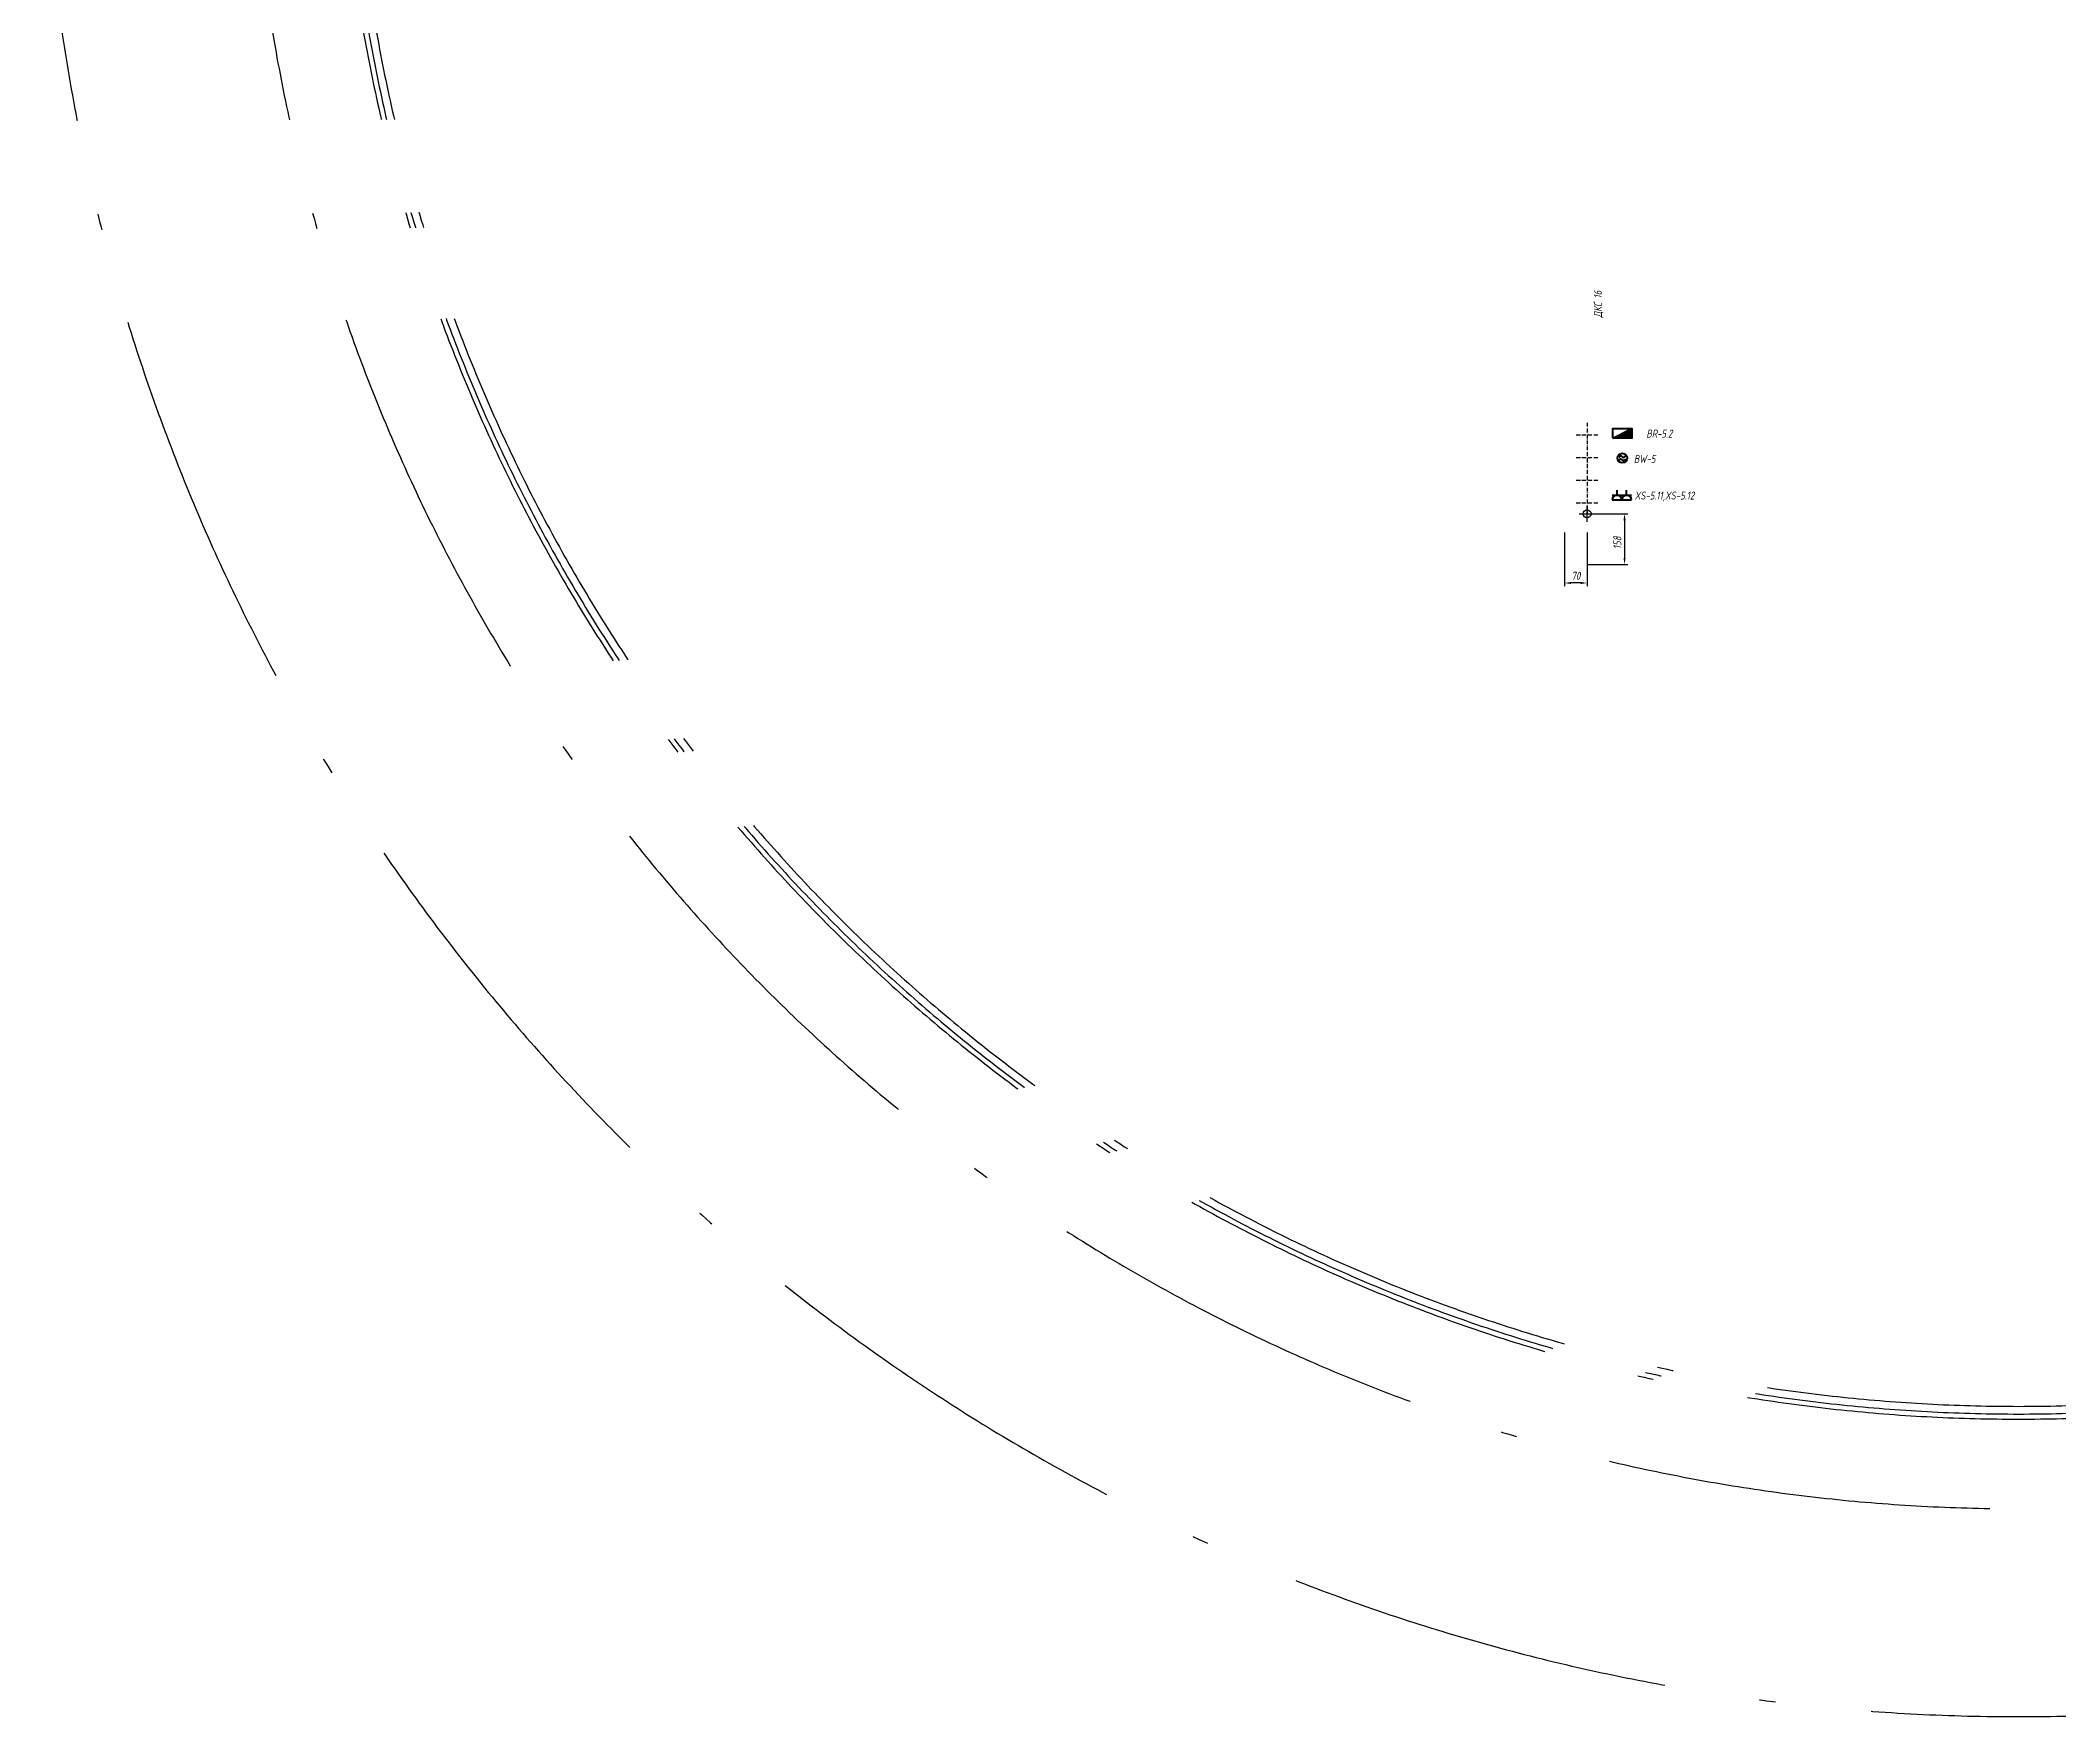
# Model space of a CAD drawing. Header units: millimetres. Extents: x -5652 to 25395, y -6121 to 34812.
# Drawn here: x 12781 to 19088, y -6121 to -881 of the extents above; entities that cross this region are included whole.
import ezdxf
from ezdxf.enums import TextEntityAlignment as Align

# ---------------------------------------------------------------- set-up
doc = ezdxf.new("R2010")
doc.units = ezdxf.units.MM
doc.header["$PDMODE"] = 34
doc.header["$PDSIZE"] = 25
doc.linetypes.add('ACAD_ISO10W100', pattern=[18.5, 12, -3, 0.5, -3])
doc.layers.add('02 ЭОМ и СС', color=7, linetype='Continuous')
doc.layers.add('11 Привязка размеры', color=7, linetype='Continuous')
doc.layers.add('100 noprint', color=1, linetype='Continuous', plot=False)
doc.styles.get("Standard").update_dxf_attribs({"font": ''})
doc.styles.add('ГОСТ-ISOCPEUR', font='isocpeui.ttf', dxfattribs={"width": 0.8})
doc.styles.get('Standard').set_extended_font_data('Ubuntu')
doc.dimstyles.new('ISO-25', dxfattribs={"dimtxt": 2.5, "dimasz": 2.5, "dimexe": 1.25, "dimexo": 0.625, "dimtad": 1, "dimtxsty": 'Standard', "dimcen": 2.5, "dimadec": 0, "dimazin": 0, "dimtfac": 1, "dimtmove": 0, "dimatfit": 3, "dimfxl": 1, "dimarcsym": 0})

# ---------------------------------------------------------------- blocks, each defined once
blk = doc.blocks.new('датчик протечки')
at = {"color": 0, "lineweight": -2}
blk.add_circle((0, 0), 1.5, dxfattribs=at)
at = {"color": 0, "lineweight": -2, "start_tangent": (0.745789, 0.666182), "end_tangent": (0.976749, -0.214388)}
for points in [[(-1.08, 0.27), (-0.41, 0.76), (0.2, 0.22), (1.14, 0.64)], [(-1.08, -0.73), (-0.41, -0.24), (0.2, -0.78), (1.14, -0.36)]]:
    blk.add_spline(points, degree=3, dxfattribs=at)
blk = doc.blocks.new('счетчик воды')
at = {"lineweight": -2}
blk.add_hatch(color=0, dxfattribs=at).paths.add_polyline_path([(6, 0), (6, 3), (0, 0)])
at = {"color": 0, "lineweight": -2}
blk.add_line((0, 0), (6, 3), dxfattribs=at)
blk.add_lwpolyline([(0, 0), (0, 3), (6, 3), (6, 0)], close=True, dxfattribs=at)
blk = doc.blocks.new('*D37')
at = {"layer": '11 Привязка размеры', "color": 0, "lineweight": -2, "transparency": 16777216}
for p, q in [((17614.4, -2361.4), (17741.5, -2361.4)), ((17731.5, -2381.4), (17731.5, -2499.4)), ((17614.4, -2519.4), (17741.5, -2519.4))]:
    blk.add_line(p, q, dxfattribs=at)
at = {"layer": '11 Привязка размеры', "color": 0, "transparency": 16777216}
for points in [[(17734.9, -2381.4), (17728.2, -2381.4), (17731.5, -2361.4)], [(17728.2, -2499.4), (17734.9, -2499.4), (17731.5, -2519.4)]]:
    blk.add_solid(points, dxfattribs=at)
at = {"layer": 'Defpoints', "color": 0, "transparency": 16777216}
for p in [(17614.4, -2361.4), (17614.4, -2519.4), (17731.5, -2519.4)]:
    blk.add_point(p, dxfattribs=at)
at = {"layer": '11 Привязка размеры', "color": 0, "transparency": 16777216, "insert": (17709, -2451.9), "char_height": 25, "attachment_point": 5, "rotation": 90, "style": 'ГОСТ-ISOCPEUR'}
blk.add_mtext('158', dxfattribs=at)
blk = doc.blocks.new('*D38')
at = {"layer": '11 Привязка размеры', "color": 0, "lineweight": -2, "transparency": 16777216}
for p, q in [((17544.4, -2419.4), (17544.4, -2587.6)), ((17614.4, -2419.4), (17614.4, -2587.6)), ((17594.4, -2577.6), (17564.4, -2577.6))]:
    blk.add_line(p, q, dxfattribs=at)
at = {"layer": '11 Привязка размеры', "color": 0, "transparency": 16777216}
for points in [[(17564.4, -2574.3), (17564.4, -2581), (17544.4, -2577.6)], [(17594.4, -2581), (17594.4, -2574.3), (17614.4, -2577.6)]]:
    blk.add_solid(points, dxfattribs=at)
at = {"layer": 'Defpoints', "color": 0, "transparency": 16777216}
for p in [(17544.4, -2419.4), (17614.4, -2419.4), (17544.4, -2577.6)]:
    blk.add_point(p, dxfattribs=at)
at = {"layer": '11 Привязка размеры', "color": 0, "transparency": 16777216, "insert": (17579.4, -2555.1), "char_height": 25, "attachment_point": 5, "style": 'ГОСТ-ISOCPEUR'}
blk.add_mtext('70', dxfattribs=at)
blk = doc.blocks.new('розетка открытая трехполюсная')
at = {"color": 0, "lineweight": -2}
for p, q in [((-1.5, 1.5), (1.5, 1.5)), ((-1.5, 0), (1.5, 0)), ((0, 1.5), (0, 3))]:
    blk.add_line(p, q, dxfattribs=at)
blk.add_arc((0, 0), 1.5, 0, 180, dxfattribs=at)

msp = doc.modelspace()

# ---------------------------------------------------------------- linework, layer by layer
at = {"layer": '100 noprint', "color": 1, "linetype": 'ACAD_ISO10W100', "lineweight": -2, "ltscale": 100}
for points in [[(12781.2, 13340.1), (12781.2, 60.6, 1), (25144.7, 60.6)], [(13431.2, 13340.1), (13431.2, 60.6, 1), (24494.7, 60.6)], [(13711.2, 13340.1), (13711.2, 60.6, 1), (24214.7, 60.6)], [(13727.2, 13340.1), (13727.2, 60.6, 1), (24198.7, 60.6)], [(13751.2, 13340.1), (13751.2, 60.6, 1), (24174.7, 60.6)]]:
    msp.add_lwpolyline(points, format="xyb", dxfattribs=at)
at = {"layer": '11 Привязка размеры', "linetype": 'ACAD_ISO10W100'}
for p, q in [((17614.4, -2076.5), (17614.4, -2361.4)), ((17580.4, -2114.4), (17648.4, -2114.4)), ((17580.4, -2185.4), (17648.4, -2185.4)), ((17580.4, -2256.4), (17648.4, -2256.4)), ((17580.4, -2327.4), (17648.4, -2327.4))]:
    msp.add_line(p, q, dxfattribs=at)
at = {"layer": '11 Привязка размеры', "lineweight": -2}
msp.add_point((17614.4, -2361.4), dxfattribs=at)

# ---------------------------------------------------------------- block references
at = {"layer": '02 ЭОМ и СС', "color": 4, "lineweight": 40, "xscale": 10, "yscale": 10, "zscale": 10}
for name, p in [('счетчик воды', (17694.8, -2125.2)), ('датчик протечки', (17724.5, -2187.3))]:
    msp.add_blockref(name, p, dxfattribs=at)
at = {"layer": '02 ЭОМ и СС', "color": 1, "lineweight": 40, "xscale": 10, "yscale": 10, "zscale": 10}
for p in [(17708, -2317.9), (17738, -2317.9)]:
    msp.add_blockref('розетка открытая трехполюсная', p, dxfattribs=at)

# ---------------------------------------------------------------- texts
at = {"layer": '02 ЭОМ и СС', "linetype": 'Continuous', "style": 'ГОСТ-ISOCPEUR', "width": 0.8}
msp.add_text('BR-5.2', height=25, dxfattribs=at).set_placement((17880.9, -2123.3), align=Align.RIGHT)
for s, p in [('BW-5', (17760.5, -2202.3)), ('XS-5.11,XS-5.12', (17762.9, -2316.8))]:
    msp.add_text(s, height=25, dxfattribs=at).set_placement(p)
at = {"layer": '11 Привязка размеры', "linetype": 'ACAD_ISO10W100', "insert": (17665.7, -1748), "char_height": 25, "width": 270.313, "attachment_point": 7, "rotation": 90, "style": 'ГОСТ-ISOCPEUR'}
msp.add_mtext('{ДКС 16}', dxfattribs=at)

# ---------------------------------------------------------------- dimensions: what is measured, and where the dimension line sits
at = {"layer": '11 Привязка размеры'}
dim = msp.add_linear_dim(base=(17731.5, -2519.4), p1=(17614.4, -2361.4), p2=(17614.4, -2519.4), angle=90, dimstyle='ISO-25', override={"dimtxt": 25, "dimasz": 20, "dimexe": 10, "dimexo": 0, "dimgap": 10, "dimdec": 0, "dimtxsty": 'ГОСТ-ISOCPEUR'}, dxfattribs=at)
dim.commit()
dim.dimension.update_dxf_attribs({"geometry": '*D37', "text_midpoint": (17731.5, -2451.9), "dimtype": 160})
dim = msp.add_linear_dim(base=(17544.4, -2577.6), p1=(17614.4, -2419.4), p2=(17544.4, -2419.4), dimstyle='ISO-25', override={"dimtxt": 25, "dimasz": 20, "dimexe": 10, "dimexo": 0, "dimgap": 10, "dimdec": 0, "dimtxsty": 'ГОСТ-ISOCPEUR'}, dxfattribs=at)
dim.commit()
dim.dimension.update_dxf_attribs({"geometry": '*D38', "text_midpoint": (17579.4, -2577.6), "dimtype": 160})

doc.saveas('drawing.dxf')
